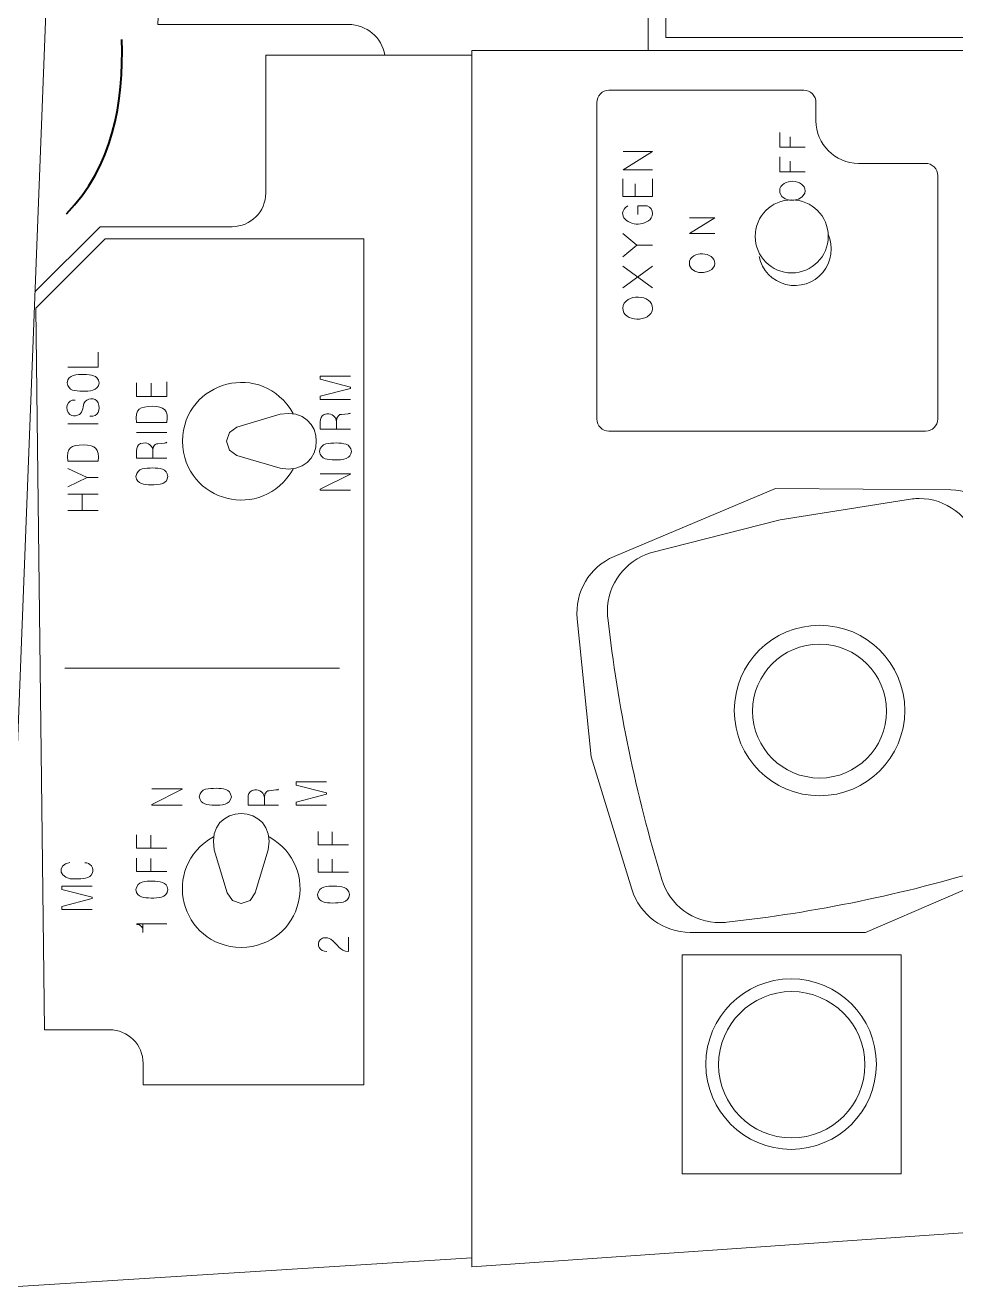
# Model space of a CAD drawing. Header units: millimetres. Extents: x 0.4 to 14.3, y 0.4 to 10.4.
# Drawn here: x 5.403 to 6.631, y 1.639 to 3.305 of the extents above; entities that cross this region are included whole.
import ezdxf

# ---------------------------------------------------------------- set-up
doc = ezdxf.new("R2010")
doc.units = ezdxf.units.MM
doc.layers.add('PDF_Geometry', color=7, linetype='Continuous')

msp = doc.modelspace()

# ---------------------------------------------------------------- linework, layer by layer
at = {"layer": 'PDF_Geometry', "lineweight": 15}
for points in [[(5.992, 1.6783), (5.3644, 1.6389), (5.6462, 8.9164), (7.7816, 9.8703), (7.7816, 1.7907), (7.3202, 1.7617)], [(7.7367, 3.2893), (6.248, 3.2893), (6.248, 5.1276), (7.7367, 5.1276)], [(7.3202, 2.6209), (7.3202, 3.272), (5.992, 3.272), (5.992, 1.6783), (5.992, 1.6664), (7.3202, 1.7586), (7.3202, 2.3155)], [(6.4317, 3.1442), (6.3984, 3.1442), (6.3984, 3.1638)], [(6.4121, 3.1442), (6.4121, 3.1582)], [(6.2304, 3.1144), (6.1915, 3.1144), (6.2304, 3.1386), (6.1915, 3.1386)], [(6.4317, 3.1117), (6.3984, 3.1117), (6.3984, 3.1314)], [(6.4121, 3.1117), (6.4121, 3.1258)], [(6.2304, 3.1024), (6.2304, 3.0794), (6.1911, 3.0794), (6.1911, 3.1024)], [(6.2075, 3.0794), (6.2075, 3.0958)], [(6.2112, 3.0555), (6.2112, 3.067), (6.2235, 3.067), (6.2263, 3.0653), (6.2284, 3.0629), (6.23, 3.06), (6.2304, 3.0567)], [(6.3125, 3.0306), (6.2792, 3.0306), (6.3125, 3.0513), (6.2792, 3.0513)], [(6.2099, 3.0152), (6.1911, 3.0304)], [(6.1911, 2.9996), (6.2099, 3.0152), (6.2304, 3.0152)], [(6.2304, 2.9585), (6.1911, 2.9872)], [(6.2304, 2.9872), (6.1911, 2.9585)], [(5.4987, 2.8737), (5.4987, 2.8541), (5.4587, 2.8541)], [(5.5495, 2.8333), (5.5495, 2.8152), (5.5896, 2.8152), (5.5896, 2.8347)], [(5.5686, 2.8152), (5.5686, 2.8329)], [(5.8319, 2.8422), (5.7919, 2.8422), (5.7919, 2.838), (5.8319, 2.8277), (5.8319, 2.8259), (5.7919, 2.8156), (5.7919, 2.8114), (5.8319, 2.8114)], [(5.739, 2.7919), (5.682, 2.7748), (5.672, 2.7678), (5.6682, 2.7562), (5.672, 2.7446), (5.682, 2.7376), (5.739, 2.7205)], [(5.8319, 2.7931), (5.831, 2.7927), (5.8296, 2.7927), (5.8286, 2.7922), (5.8198, 2.7913), (5.8179, 2.7913), (5.8165, 2.7903), (5.8156, 2.7894), (5.8147, 2.788), (5.8137, 2.7866), (5.8137, 2.7852), (5.8133, 2.7838), (5.8133, 2.7722)], [(5.4587, 2.779), (5.4987, 2.779)], [(5.5495, 2.7809), (5.5896, 2.7809)], [(5.5495, 2.7676), (5.5896, 2.7676)], [(5.7919, 2.7722), (5.8319, 2.7722)], [(5.5896, 2.7548), (5.5886, 2.7543), (5.5872, 2.7543), (5.5863, 2.7538), (5.5774, 2.7529), (5.5756, 2.7529), (5.5742, 2.752), (5.5732, 2.751), (5.5723, 2.7497), (5.5714, 2.7483), (5.5714, 2.7469), (5.5709, 2.7455), (5.5709, 2.7338)], [(5.5495, 2.7338), (5.5896, 2.7338)], [(5.4587, 2.7299), (5.4987, 2.7299)], [(5.4587, 2.7203), (5.4843, 2.7082), (5.4587, 2.6961)], [(5.4843, 2.7082), (5.4987, 2.7082)], [(5.7918, 2.7132), (5.8319, 2.7132), (5.8319, 2.7128), (5.7918, 2.6928), (5.7918, 2.6918), (5.8319, 2.6918)], [(5.4587, 2.6864), (5.4987, 2.6864)], [(5.4777, 2.665), (5.4777, 2.6864)], [(5.4587, 2.665), (5.4987, 2.665)], [(5.4546, 2.4568), (5.8171, 2.4568)], [(5.8002, 2.3066), (5.7602, 2.3066), (5.7602, 2.3024), (5.8002, 2.2921), (5.8002, 2.2903), (5.7602, 2.28), (5.7602, 2.2758), (5.8002, 2.2758)], [(5.5696, 2.2973), (5.6096, 2.2973), (5.6096, 2.2968), (5.5696, 2.2768), (5.5696, 2.2758), (5.6096, 2.2758)], [(5.7367, 2.2968), (5.7358, 2.2963), (5.7344, 2.2963), (5.7334, 2.2959), (5.7246, 2.2949), (5.7227, 2.2949), (5.7213, 2.294), (5.7204, 2.2931), (5.7195, 2.2917), (5.7186, 2.2903), (5.7186, 2.2889), (5.7181, 2.2875), (5.7181, 2.2758)], [(5.6967, 2.2758), (5.7367, 2.2758)], [(5.5495, 2.2366), (5.5495, 2.2189), (5.5896, 2.2189)], [(5.5681, 2.2189), (5.5681, 2.2362)], [(5.7892, 2.241), (5.7892, 2.2233), (5.8292, 2.2233)], [(5.8078, 2.2233), (5.8078, 2.2405)], [(5.6519, 2.217), (5.669, 2.16), (5.676, 2.15), (5.6876, 2.1462), (5.6992, 2.15), (5.7062, 2.16), (5.7233, 2.217)], [(5.5495, 2.2061), (5.5495, 2.1884), (5.5896, 2.1884)], [(5.5681, 2.1884), (5.5681, 2.2056)], [(5.7892, 2.205), (5.7892, 2.1873), (5.8292, 2.1873)], [(5.8078, 2.1873), (5.8078, 2.2045)], [(5.4907, 2.1689), (5.4507, 2.1689), (5.4507, 2.1647), (5.4907, 2.1544), (5.4907, 2.1526), (5.4507, 2.1423), (5.4507, 2.1381), (5.4907, 2.1381)], [(5.5895, 2.1192), (5.55, 2.1192), (5.55, 2.1183), (5.5518, 2.1183), (5.5532, 2.1178), (5.5546, 2.1168), (5.556, 2.1159), (5.557, 2.1145), (5.5579, 2.1127), (5.5579, 2.108)], [(5.5579, 2.1192), (5.5579, 2.1108)], [(5.792, 2.0984), (5.7934, 2.0993), (5.7948, 2.1003), (5.7962, 2.1007), (5.799, 2.1007), (5.8013, 2.1007), (5.8036, 2.0998), (5.806, 2.0989)], [(5.8292, 2.0826), (5.8292, 2.1017)]]:
    msp.add_lwpolyline(points, dxfattribs=at)
for points in [[(6.2247, 3.272), (6.2247, 4.8986), (5.9348, 4.8986), (5.9348, 4.6365, -0.413997), (5.8862, 4.5879), (5.6344, 4.5879), (5.5775, 3.3063), (5.8292, 3.3063, -0.365834), (5.8771, 3.2659)], [(5.4153, 2.9532), (5.5015, 3.0394), (5.6755, 3.0394, 0.414092), (5.72, 3.0839), (5.72, 3.2659), (5.992, 3.2659)]]:
    msp.add_lwpolyline(points, format="xyb", dxfattribs=at)
for points in [[(6.43, 3.2194), (6.1729, 3.2194, 0.414218), (6.1568, 3.2034), (6.1568, 2.7856, 0.413894), (6.1729, 2.7695), (6.5907, 2.7695, 0.413894), (6.6068, 2.7856), (6.6068, 3.1069, 0.414218), (6.5907, 3.123), (6.5023, 3.123, -0.413981), (6.4461, 3.1793), (6.4461, 3.2034, 0.414218)], [(5.5581, 1.935), (5.5581, 1.9067), (5.8494, 1.9067), (5.8494, 3.0232), (5.5082, 3.0232), (5.4167, 2.9317), (5.4278, 1.9795), (5.5136, 1.9795, -0.414092)], [(6.1797, 2.6041), (6.3927, 2.694), (6.6239, 2.6921, -0.329525), (6.7003, 2.6347), (6.7519, 2.4616), (6.7716, 2.2821, -0.329623), (6.7236, 2.1995), (6.5113, 2.1079), (6.2801, 2.1079, -0.3296), (6.2032, 2.1648), (6.1496, 2.3398), (6.131, 2.5219, -0.329665)], [(6.7303, 2.2783, 0.046474), (6.659, 2.6237, 0.329787), (6.5821, 2.6806, 0.02819), (6.5733, 2.6801), (6.3989, 2.6525), (6.2278, 2.6088, 0.329854), (6.1709, 2.532, 0.028212), (6.1714, 2.5231, 0.046503), (6.2427, 2.1777, 0.329854), (6.3196, 2.1208, 0.028149), (6.3284, 2.1213, 0.046497), (6.6739, 2.1926, 0.329854), (6.7307, 2.2694, 0.027043)]]:
    msp.add_lwpolyline(points, format="xyb", close=True, dxfattribs=at)
msp.add_lwpolyline([(6.5586, 1.7893), (6.2693, 1.7893), (6.2693, 2.0785), (6.5586, 2.0785)], close=True, dxfattribs=at)
for centre, radius in [((6.4141, 3.0266), 0.0482), ((6.4508, 2.4008), 0.1125), ((6.4508, 2.4), 0.0883), ((6.4133, 1.9341), 0.1125), ((6.4141, 1.9333), 0.0965)]:
    msp.add_circle(centre, radius, dxfattribs=at)
msp.add_arc((6.4181, 3.0099), 0.0482, 191.9546, 24.1788, dxfattribs=at)
at = {"layer": 'PDF_Geometry', "lineweight": 40}
msp.add_open_spline([(5.4568, 3.0565), (5.518, 3.1175), (5.5326, 3.2035), (5.5302, 3.2865)], degree=3, dxfattribs=at)
at = {"layer": 'PDF_Geometry', "lineweight": 15}
for points in [[(6.3984, 3.0898), (6.4045, 3.1054), (6.4357, 3.1007), (6.4314, 3.0835)], [(6.4314, 3.0835), (6.425, 3.0687), (6.3944, 3.0725), (6.3984, 3.0898)], [(6.2144, 3.0432), (6.2, 3.0401), (6.1805, 3.0549), (6.1976, 3.067)], [(6.2304, 3.0567), (6.2298, 3.0479), (6.222, 3.0445), (6.2144, 3.0432)], [(6.2792, 2.9941), (6.2853, 3.0097), (6.3165, 3.005), (6.3122, 2.9878)], [(6.3122, 2.9878), (6.3054, 2.9728), (6.2751, 2.9771), (6.2792, 2.9941)], [(6.1915, 2.9354), (6.1986, 2.9536), (6.235, 2.9482), (6.23, 2.928)], [(6.23, 2.928), (6.2224, 2.9107), (6.1868, 2.9154), (6.1915, 2.9354)], [(5.6099, 2.7562), (5.6119, 2.8373), (5.716, 2.8635), (5.756, 2.793)], [(5.4801, 2.8444), (5.4706, 2.8441), (5.4595, 2.845), (5.4577, 2.8333)], [(5.4577, 2.8333), (5.4596, 2.8222), (5.4687, 2.8227), (5.4778, 2.8221)], [(5.4778, 2.8221), (5.4871, 2.8224), (5.4984, 2.8217), (5.5001, 2.8333)], [(5.5001, 2.8333), (5.4985, 2.8441), (5.4889, 2.844), (5.4801, 2.8444)], [(5.4685, 2.8106), (5.4574, 2.8119), (5.4542, 2.7979), (5.4615, 2.7915)], [(5.4717, 2.7906), (5.4787, 2.7921), (5.4781, 2.8005), (5.4801, 2.8059)], [(5.4801, 2.8059), (5.4834, 2.8135), (5.495, 2.8149), (5.4987, 2.8068)], [(5.4987, 2.8068), (5.5023, 2.7978), (5.4991, 2.7885), (5.488, 2.7892)], [(5.5705, 2.8023), (5.5536, 2.8018), (5.5475, 2.7998), (5.5495, 2.7809)], [(5.5896, 2.7809), (5.5918, 2.7975), (5.5858, 2.8022), (5.5705, 2.8023)], [(5.739, 2.7919), (5.8026, 2.8043), (5.8026, 2.7081), (5.739, 2.7205)], [(5.4615, 2.7915), (5.4649, 2.789), (5.4679, 2.7893), (5.4717, 2.7906)], [(5.8007, 2.7922), (5.7892, 2.7915), (5.7922, 2.78), (5.7919, 2.7722)], [(5.8133, 2.7815), (5.8136, 2.7881), (5.807, 2.7937), (5.8007, 2.7922)], [(5.4796, 2.7513), (5.4628, 2.7508), (5.4567, 2.7488), (5.4587, 2.7299)], [(5.4987, 2.7299), (5.5009, 2.7465), (5.495, 2.7512), (5.4796, 2.7513)], [(5.5584, 2.7538), (5.5469, 2.7531), (5.5499, 2.7417), (5.5495, 2.7338)], [(5.5709, 2.7431), (5.5713, 2.7498), (5.5646, 2.7553), (5.5584, 2.7538)], [(5.756, 2.7195), (5.7159, 2.6489), (5.6119, 2.6751), (5.6099, 2.7562)], [(5.8133, 2.7539), (5.8038, 2.7535), (5.7927, 2.7545), (5.7909, 2.7427)], [(5.8333, 2.7427), (5.8316, 2.7535), (5.8221, 2.7534), (5.8133, 2.7539)], [(5.7909, 2.7427), (5.7927, 2.7317), (5.8018, 2.7321), (5.8109, 2.7315)], [(5.8109, 2.7315), (5.8152, 2.7315), (5.8225, 2.7317), (5.8263, 2.7334)], [(5.8263, 2.7334), (5.8309, 2.7353), (5.8322, 2.738), (5.8333, 2.7427)], [(5.5709, 2.721), (5.5614, 2.7206), (5.5503, 2.7216), (5.5486, 2.7098)], [(5.5909, 2.7098), (5.5893, 2.7206), (5.5798, 2.7205), (5.5709, 2.721)], [(5.5486, 2.7098), (5.5504, 2.6988), (5.5595, 2.6992), (5.5686, 2.6986)], [(5.5686, 2.6986), (5.5728, 2.6986), (5.5801, 2.6988), (5.584, 2.7005)], [(5.584, 2.7005), (5.5886, 2.7024), (5.5899, 2.705), (5.5909, 2.7098)], [(5.6545, 2.2982), (5.6451, 2.2978), (5.634, 2.2988), (5.6322, 2.287)], [(5.6322, 2.287), (5.634, 2.276), (5.6431, 2.2764), (5.6522, 2.2758)], [(5.6522, 2.2758), (5.6615, 2.2762), (5.6728, 2.2754), (5.6746, 2.287)], [(5.6746, 2.287), (5.6729, 2.2978), (5.6634, 2.2978), (5.6545, 2.2982)], [(5.7055, 2.2959), (5.6941, 2.2952), (5.697, 2.2837), (5.6967, 2.2758)], [(5.7181, 2.2852), (5.7184, 2.2918), (5.7118, 2.2973), (5.7055, 2.2959)], [(5.6519, 2.217), (5.6395, 2.2806), (5.7357, 2.2806), (5.7233, 2.217)], [(5.6876, 2.0879), (5.6065, 2.0899), (5.5803, 2.1939), (5.6508, 2.234)], [(5.7243, 2.234), (5.7949, 2.1939), (5.7687, 2.0899), (5.6876, 2.0879)], [(5.4614, 2.2004), (5.4437, 2.1973), (5.4463, 2.1766), (5.4698, 2.1785)], [(5.4898, 2.1957), (5.4876, 2.1981), (5.4847, 2.1998), (5.4814, 2.1999)], [(5.4698, 2.1785), (5.477, 2.1788), (5.4882, 2.178), (5.4912, 2.1864)], [(5.4912, 2.1864), (5.4927, 2.1901), (5.4919, 2.1923), (5.4898, 2.1957)], [(5.5709, 2.1756), (5.5615, 2.1752), (5.5503, 2.1762), (5.5486, 2.1644)], [(5.5909, 2.1644), (5.5893, 2.1752), (5.5798, 2.1751), (5.5709, 2.1756)], [(5.8106, 2.169), (5.8012, 2.1686), (5.79, 2.1696), (5.7883, 2.1578)], [(5.8306, 2.1578), (5.829, 2.1686), (5.8194, 2.1686), (5.8106, 2.169)], [(5.5486, 2.1644), (5.5503, 2.1534), (5.5595, 2.1538), (5.5686, 2.1532)], [(5.5686, 2.1532), (5.5779, 2.1535), (5.5892, 2.1528), (5.5909, 2.1644)], [(5.7883, 2.1578), (5.79, 2.1468), (5.7992, 2.1472), (5.8083, 2.1467)], [(5.8083, 2.1467), (5.8176, 2.147), (5.8289, 2.1462), (5.8306, 2.1578)], [(5.8004, 2.0826), (5.7919, 2.0826), (5.7855, 2.0914), (5.792, 2.0984)], [(5.806, 2.0989), (5.8144, 2.0928), (5.8177, 2.083), (5.8292, 2.0826)]]:
    msp.add_open_spline(points, degree=3, dxfattribs=at)

doc.saveas('drawing.dxf')
